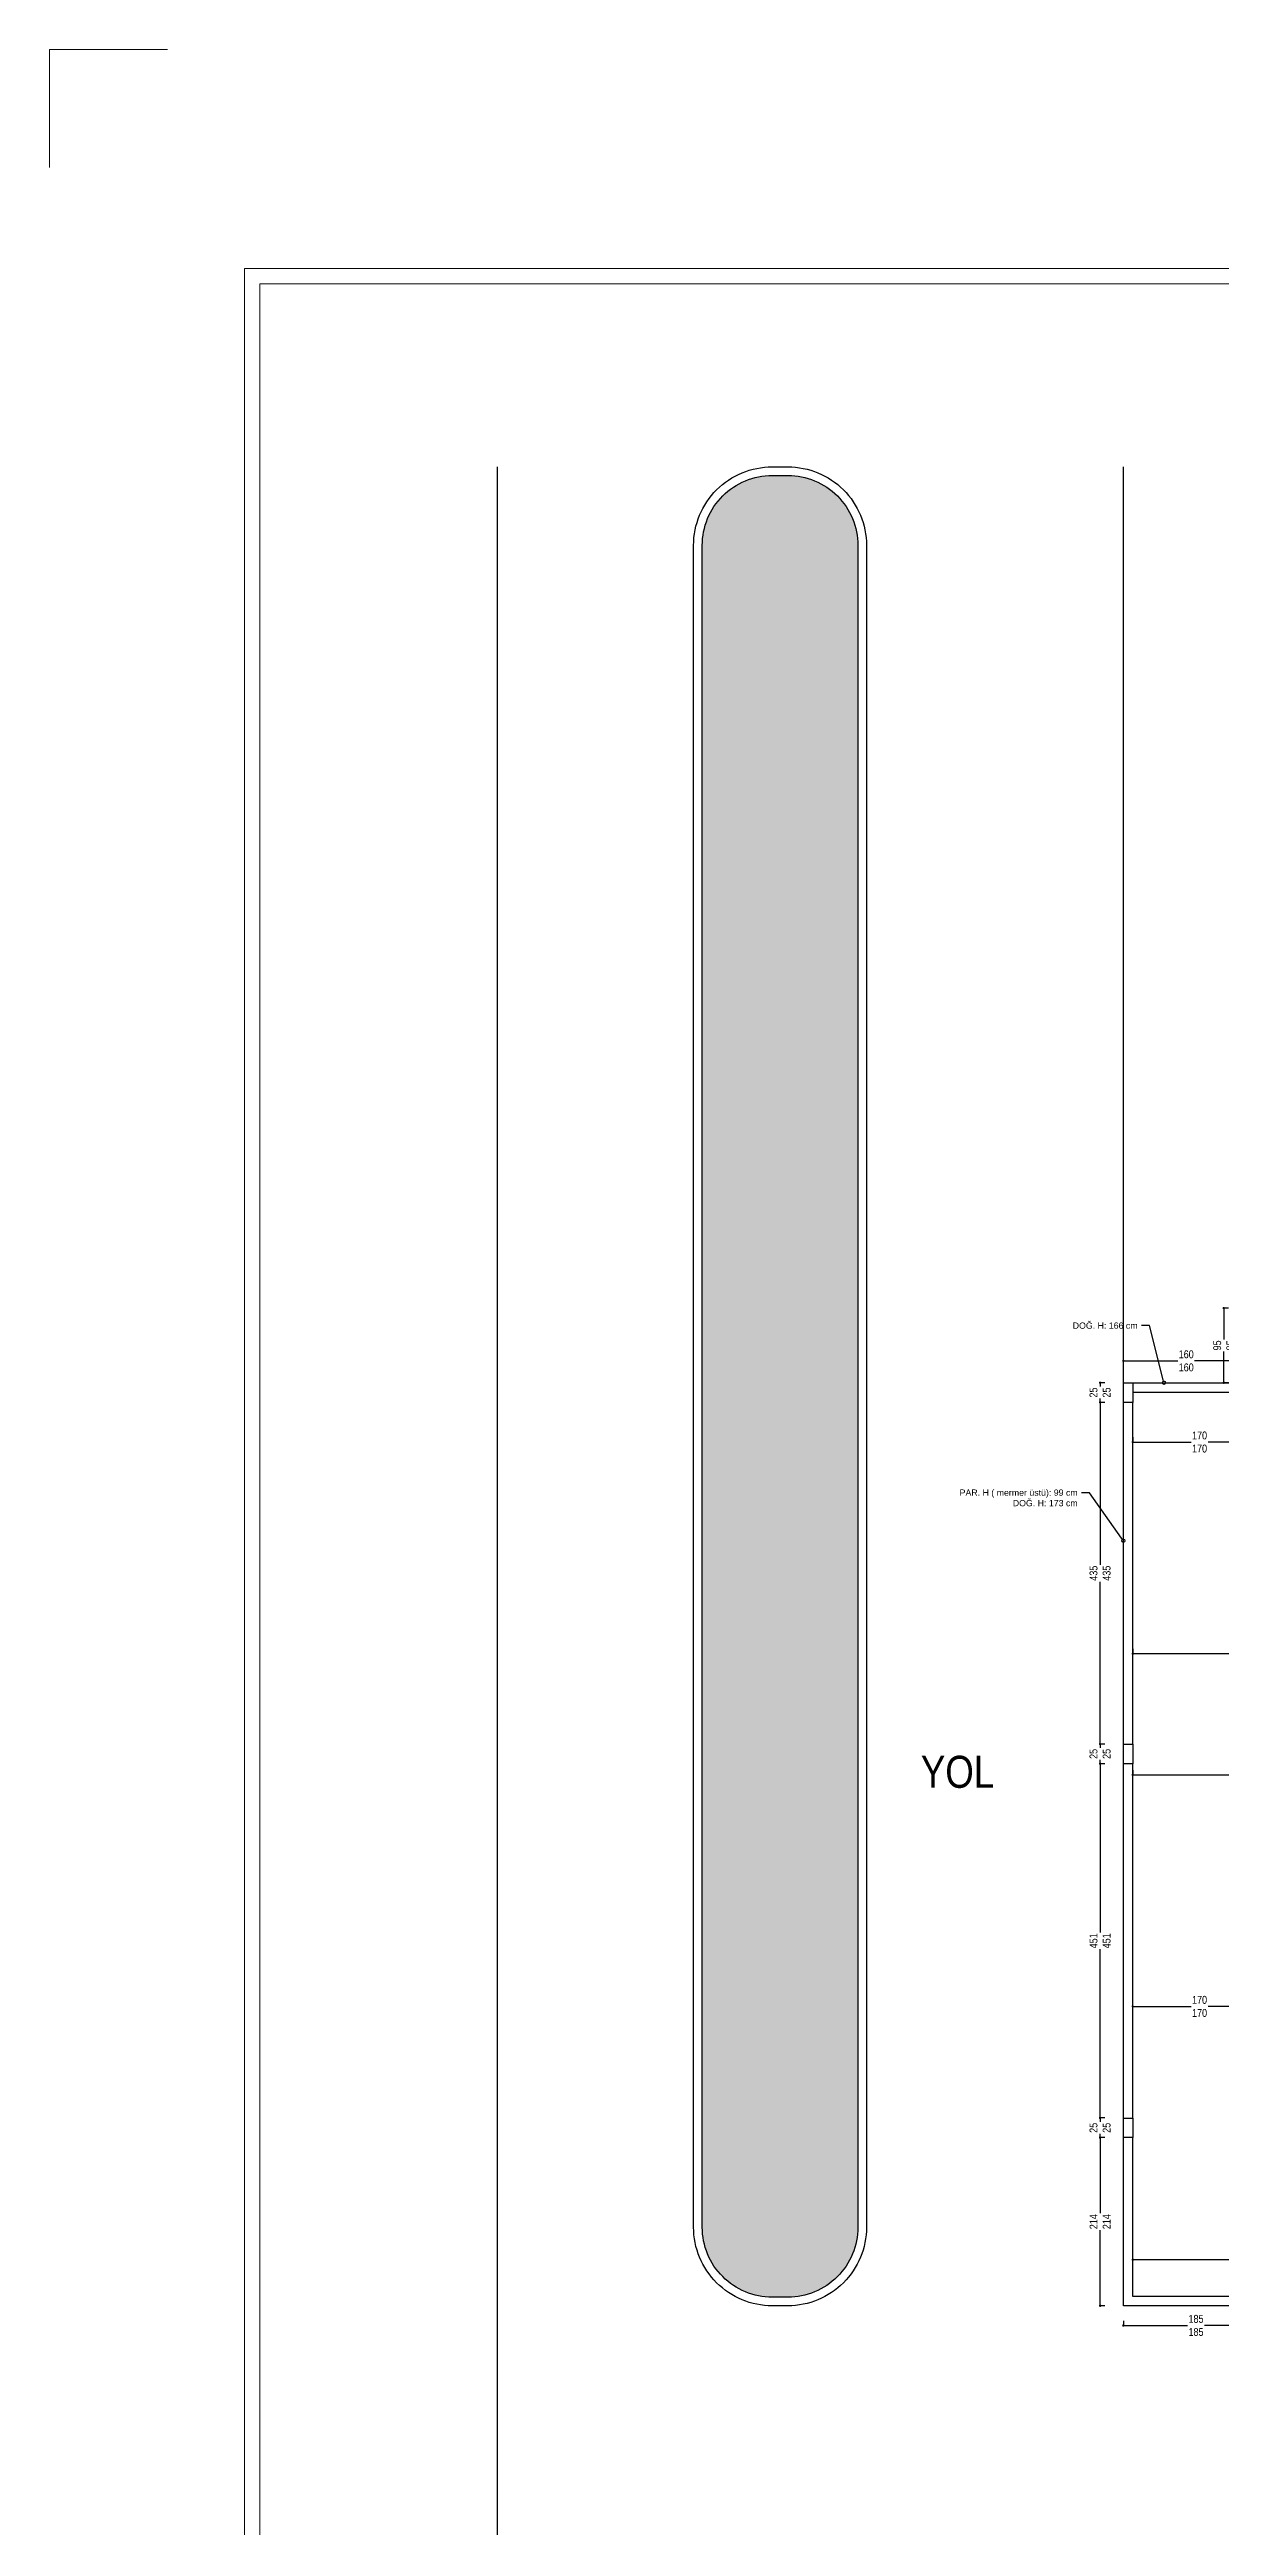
# Model space of a CAD drawing. Header units: millimetres. Extents: x 863 to 22635, y -482 to 12118.
# Drawn here: x 13905 to 15396, y 8965 to 12118 of the extents above; entities that cross this region are included whole.
import ezdxf
from ezdxf import colors
from ezdxf.entities.mleader import LeaderData, LeaderLine
from ezdxf.math import Vec2, Vec3

# ---------------------------------------------------------------- set-up
doc = ezdxf.new("R2010")
doc.units = ezdxf.units.MM
doc.header["$PDMODE"] = 35
for name, color, linetype in [('DIM_0G', 20, 'Continuous'), ('Existing COLUMN_0G', 63, 'Continuous'), ('Existing WALL_0G', 65, 'Continuous'), ('Existing WINDOWS_0G', 142, 'Continuous'), ('FLOOR_0G', 254, 'Continuous'), ('LAND_0G', 251, 'Continuous'), ('PLANT GRASS_0G', 63, 'Continuous')]:
    doc.layers.add(name, color=color, linetype=linetype)
doc.layers.add('TXT_0G', color=7, linetype='Continuous', lineweight=13)
doc.styles.add('0G_50', font='ARIALN.TTF', dxfattribs={"height": 50})
doc.styles.add('OZGU', font='ARIALN.TTF')
doc.styles.get("Standard").update_dxf_attribs({"font": 'arial.ttf'})
doc.dimstyles.new('0G_1_50_ORTA', dxfattribs={"dimtxt": 10, "dimasz": 3, "dimexe": 1, "dimexo": 4, "dimgap": 1, "dimtad": 0, "dimdec": 1, "dimzin": 9, "dimtxsty": 'OZGU', "dimblk": 'DOT', "dimcen": 2, "dimclrd": 256, "dimclre": 256, "dimclrt": 256, "dimadec": 1, "dimazin": 2, "dimtfac": 1, "dimtdec": 1, "dimtix": 1, "dimtmove": 2, "dimatfit": 3, "dimldrblk": 'ARCHTICK', "dimfxl": 6, "dimfxlon": 1, "dimtfill": 1, "dimarcsym": 0})

# ---------------------------------------------------------------- blocks, each defined once
blk = doc.blocks.new('ANTET-1-150-A3-DIKEY')
blk.add_lwpolyline([(0, 4100), (0, 4200), (100, 4200)])
for points in [[(165.3, 4014.3), (2761.6, 4014.3), (2761.6, 185.7), (165.3, 185.7)], [(178.5, 4001.1), (2748.5, 4001.1), (2748.5, 198.9), (178.5, 198.9)]]:
    blk.add_lwpolyline(points, close=True)
blk = doc.blocks.new('_Dot')
at = {"color": 0, "linetype": 'ByBlock', "lineweight": -2}
blk.add_line((-0.5, 0), (-1, 0), dxfattribs=at)
at = {"color": 0, "linetype": 'ByBlock', "const_width": 0.5}
blk.add_lwpolyline([(-0.25, 0, 1), (0.25, 0, 1)], format="xyb", close=True, dxfattribs=at)
blk = doc.blocks.new('*D700')
at = {"layer": 'Defpoints', "color": 0, "transparency": 16777216}
for p in [(15272, 9245.7), (15457, 9245.7), (15272, 9220.6)]:
    blk.add_point(p, dxfattribs=at)
at = {"layer": 'DIM_0G', "lineweight": -2, "transparency": 16777216}
for p, q in [((15272, 9226.6), (15272, 9219.6)), ((15275, 9220.6), (15354.8, 9220.6)), ((15454, 9220.6), (15374.2, 9220.6)), ((15457, 9226.6), (15457, 9219.6))]:
    blk.add_line(p, q, dxfattribs=at)
at = {"layer": 'DIM_0G', "lineweight": -2, "transparency": 16777216, "xscale": 3, "yscale": 3, "zscale": 3, "rotation": 180}
blk.add_blockref('_Dot', (15272, 9220.6), dxfattribs=at)
at = {"layer": 'DIM_0G', "lineweight": -2, "transparency": 16777216, "xscale": 3, "yscale": 3, "zscale": 3}
blk.add_blockref('_Dot', (15457, 9220.6), dxfattribs=at)
at = {"layer": 'DIM_0G', "transparency": 16777216, "insert": (15364.5, 9220.6), "char_height": 10, "attachment_point": 5, "style": 'OZGU', "bg_fill": 3, "box_fill_scale": 1.1, "bg_fill_color": 256, "bg_fill_true_color": 13158600, "bg_fill_transparency": 0}
blk.add_mtext('185\\P185', dxfattribs=at)
blk = doc.blocks.new('_ArchTick')
at = {"color": 0, "linetype": 'ByBlock', "const_width": 0.15}
blk.add_lwpolyline([(-0.5, -0.5), (0.5, 0.5)], dxfattribs=at)
blk = doc.blocks.new('*D701')
at = {"layer": 'Defpoints', "color": 0, "transparency": 16777216}
for p in [(15242.4, 9459.7), (15272, 9459.7), (15272, 9245.7)]:
    blk.add_point(p, dxfattribs=at)
at = {"layer": 'DIM_0G', "lineweight": -2, "transparency": 16777216}
for p, q in [((15248.4, 9459.7), (15241.4, 9459.7)), ((15242.4, 9456.7), (15242.4, 9362.8)), ((15242.4, 9248.7), (15242.4, 9342.6)), ((15248.4, 9245.7), (15241.4, 9245.7))]:
    blk.add_line(p, q, dxfattribs=at)
at = {"layer": 'DIM_0G', "lineweight": -2, "transparency": 16777216, "xscale": 3, "yscale": 3, "zscale": 3}
for p, rotation in [((15242.4, 9459.7), 90), ((15242.4, 9245.7), 270)]:
    blk.add_blockref('_Dot', p, dxfattribs=dict(at, rotation=rotation))
at = {"layer": 'DIM_0G', "transparency": 16777216, "insert": (15242.4, 9352.7), "char_height": 10, "attachment_point": 5, "rotation": 90, "style": 'OZGU', "bg_fill": 3, "box_fill_scale": 1.1, "bg_fill_color": 256, "bg_fill_true_color": 13158600, "bg_fill_transparency": 0}
blk.add_mtext('214\\P214', dxfattribs=at)
blk = doc.blocks.new('*D702')
at = {"layer": 'DIM_0G', "lineweight": -2, "transparency": 16777216}
for p, q in [((15248.4, 9484.7), (15241.4, 9484.7)), ((15248.4, 9459.7), (15241.4, 9459.7)), ((15242.4, 9481.7), (15242.4, 9479.1)), ((15242.4, 9462.7), (15242.4, 9465.2))]:
    blk.add_line(p, q, dxfattribs=at)
at = {"layer": 'DIM_0G', "lineweight": -2, "transparency": 16777216, "xscale": 3, "yscale": 3, "zscale": 3}
for p, rotation in [((15242.4, 9484.7), 90), ((15242.4, 9459.7), 270)]:
    blk.add_blockref('_Dot', p, dxfattribs=dict(at, rotation=rotation))
at = {"layer": 'DIM_0G', "transparency": 16777216, "insert": (15242.4, 9472.2), "char_height": 10, "attachment_point": 5, "rotation": 90, "style": 'OZGU', "bg_fill": 3, "box_fill_scale": 1.1, "bg_fill_color": 256, "bg_fill_true_color": 13158600, "bg_fill_transparency": 0}
blk.add_mtext('25\\P25', dxfattribs=at)
at = {"layer": 'Defpoints', "color": 0, "transparency": 16777216}
for p in [(15242.4, 9484.7), (15272, 9484.7), (15272, 9459.7)]:
    blk.add_point(p, dxfattribs=at)
blk = doc.blocks.new('*D703')
at = {"layer": 'Defpoints', "color": 0, "transparency": 16777216}
for p in [(15242.4, 9935.7), (15272, 9935.7), (15272, 9484.7)]:
    blk.add_point(p, dxfattribs=at)
at = {"layer": 'DIM_0G', "lineweight": -2, "transparency": 16777216}
for p, q in [((15248.4, 9935.7), (15241.4, 9935.7)), ((15242.4, 9932.7), (15242.4, 9719.6)), ((15242.4, 9487.7), (15242.4, 9700.7)), ((15248.4, 9484.7), (15241.4, 9484.7))]:
    blk.add_line(p, q, dxfattribs=at)
at = {"layer": 'DIM_0G', "lineweight": -2, "transparency": 16777216, "xscale": 3, "yscale": 3, "zscale": 3}
for p, rotation in [((15242.4, 9935.7), 90), ((15242.4, 9484.7), 270)]:
    blk.add_blockref('_Dot', p, dxfattribs=dict(at, rotation=rotation))
at = {"layer": 'DIM_0G', "transparency": 16777216, "insert": (15242.4, 9710.2), "char_height": 10, "attachment_point": 5, "rotation": 90, "style": 'OZGU', "bg_fill": 3, "box_fill_scale": 1.1, "bg_fill_color": 256, "bg_fill_true_color": 13158600, "bg_fill_transparency": 0}
blk.add_mtext('451\\P451', dxfattribs=at)
blk = doc.blocks.new('*D704')
at = {"layer": 'DIM_0G', "lineweight": -2, "transparency": 16777216}
for p, q in [((15248.4, 9960.7), (15241.4, 9960.7)), ((15248.4, 9935.7), (15241.4, 9935.7)), ((15242.4, 9957.7), (15242.4, 9955.1)), ((15242.4, 9938.7), (15242.4, 9941.2))]:
    blk.add_line(p, q, dxfattribs=at)
at = {"layer": 'DIM_0G', "lineweight": -2, "transparency": 16777216, "xscale": 3, "yscale": 3, "zscale": 3}
for p, rotation in [((15242.4, 9960.7), 90), ((15242.4, 9935.7), 270)]:
    blk.add_blockref('_Dot', p, dxfattribs=dict(at, rotation=rotation))
at = {"layer": 'DIM_0G', "transparency": 16777216, "insert": (15242.4, 9948.2), "char_height": 10, "attachment_point": 5, "rotation": 90, "style": 'OZGU', "bg_fill": 3, "box_fill_scale": 1.1, "bg_fill_color": 256, "bg_fill_true_color": 13158600, "bg_fill_transparency": 0}
blk.add_mtext('25\\P25', dxfattribs=at)
at = {"layer": 'Defpoints', "color": 0, "transparency": 16777216}
for p in [(15242.4, 9960.7), (15272, 9960.7), (15272, 9935.7)]:
    blk.add_point(p, dxfattribs=at)
blk = doc.blocks.new('*D705')
at = {"layer": 'Defpoints', "color": 0, "transparency": 16777216}
for p in [(15242.4, 10395.7), (15272, 10395.7), (15272, 9960.7)]:
    blk.add_point(p, dxfattribs=at)
at = {"layer": 'DIM_0G', "lineweight": -2, "transparency": 16777216}
for p, q in [((15248.4, 10395.7), (15241.4, 10395.7)), ((15242.4, 10392.7), (15242.4, 10188.4)), ((15242.4, 9963.7), (15242.4, 10167.9)), ((15248.4, 9960.7), (15241.4, 9960.7))]:
    blk.add_line(p, q, dxfattribs=at)
at = {"layer": 'DIM_0G', "lineweight": -2, "transparency": 16777216, "xscale": 3, "yscale": 3, "zscale": 3}
for p, rotation in [((15242.4, 10395.7), 90), ((15242.4, 9960.7), 270)]:
    blk.add_blockref('_Dot', p, dxfattribs=dict(at, rotation=rotation))
at = {"layer": 'DIM_0G', "transparency": 16777216, "insert": (15242.4, 10178.2), "char_height": 10, "attachment_point": 5, "rotation": 90, "style": 'OZGU', "bg_fill": 3, "box_fill_scale": 1.1, "bg_fill_color": 256, "bg_fill_true_color": 13158600, "bg_fill_transparency": 0}
blk.add_mtext('435\\P435', dxfattribs=at)
blk = doc.blocks.new('*D706')
at = {"layer": 'DIM_0G', "lineweight": -2, "transparency": 16777216}
for p, q in [((15248.4, 10420.7), (15241.4, 10420.7)), ((15242.4, 10417.7), (15242.4, 10415.1)), ((15248.4, 10395.7), (15241.4, 10395.7)), ((15242.4, 10398.7), (15242.4, 10401.2))]:
    blk.add_line(p, q, dxfattribs=at)
at = {"layer": 'DIM_0G', "lineweight": -2, "transparency": 16777216, "xscale": 3, "yscale": 3, "zscale": 3}
for p, rotation in [((15242.4, 10420.7), 90), ((15242.4, 10395.7), 270)]:
    blk.add_blockref('_Dot', p, dxfattribs=dict(at, rotation=rotation))
at = {"layer": 'DIM_0G', "transparency": 16777216, "insert": (15242.4, 10408.2), "char_height": 10, "attachment_point": 5, "rotation": 90, "style": 'OZGU', "bg_fill": 3, "box_fill_scale": 1.1, "bg_fill_color": 256, "bg_fill_true_color": 13158600, "bg_fill_transparency": 0}
blk.add_mtext('25\\P25', dxfattribs=at)
at = {"layer": 'Defpoints', "color": 0, "transparency": 16777216}
for p in [(15242.4, 10420.7), (15272, 10420.7), (15272, 10395.7)]:
    blk.add_point(p, dxfattribs=at)
blk = doc.blocks.new('*D707')
at = {"layer": 'Defpoints', "color": 0, "transparency": 16777216}
for p in [(15432, 10448.5), (15272, 10420.7), (15432, 10420.7)]:
    blk.add_point(p, dxfattribs=at)
at = {"layer": 'DIM_0G', "lineweight": -2, "transparency": 16777216}
for p, q in [((15272, 10442.5), (15272, 10449.5)), ((15275, 10448.5), (15342.4, 10448.5)), ((15429, 10448.5), (15361.7, 10448.5)), ((15432, 10442.5), (15432, 10449.5))]:
    blk.add_line(p, q, dxfattribs=at)
at = {"layer": 'DIM_0G', "lineweight": -2, "transparency": 16777216, "xscale": 3, "yscale": 3, "zscale": 3, "rotation": 180}
blk.add_blockref('_Dot', (15272, 10448.5), dxfattribs=at)
at = {"layer": 'DIM_0G', "lineweight": -2, "transparency": 16777216, "xscale": 3, "yscale": 3, "zscale": 3}
blk.add_blockref('_Dot', (15432, 10448.5), dxfattribs=at)
at = {"layer": 'DIM_0G', "transparency": 16777216, "insert": (15352, 10448.5), "char_height": 10, "attachment_point": 5, "style": 'OZGU', "bg_fill": 3, "box_fill_scale": 1.1, "bg_fill_color": 256, "bg_fill_true_color": 13158600, "bg_fill_transparency": 0}
blk.add_mtext('160\\P160', dxfattribs=at)
blk = doc.blocks.new('*D708')
at = {"layer": 'Defpoints', "color": 0, "transparency": 16777216}
for p in [(15399.8, 10515.7), (15432, 10515.7), (15432, 10420.7)]:
    blk.add_point(p, dxfattribs=at)
at = {"layer": 'DIM_0G', "lineweight": -2, "transparency": 16777216}
for p, q in [((15405.8, 10515.7), (15398.8, 10515.7)), ((15399.8, 10512.7), (15399.8, 10475.1)), ((15399.8, 10423.7), (15399.8, 10461.3)), ((15405.8, 10420.7), (15398.8, 10420.7))]:
    blk.add_line(p, q, dxfattribs=at)
at = {"layer": 'DIM_0G', "lineweight": -2, "transparency": 16777216, "xscale": 3, "yscale": 3, "zscale": 3}
for p, rotation in [((15399.8, 10515.7), 90), ((15399.8, 10420.7), 270)]:
    blk.add_blockref('_Dot', p, dxfattribs=dict(at, rotation=rotation))
at = {"layer": 'DIM_0G', "transparency": 16777216, "insert": (15399.8, 10468.2), "char_height": 10, "attachment_point": 5, "rotation": 90, "style": 'OZGU', "bg_fill": 3, "box_fill_scale": 1.1, "bg_fill_color": 256, "bg_fill_true_color": 13158600, "bg_fill_transparency": 0}
blk.add_mtext('95\\P95', dxfattribs=at)
blk = doc.blocks.new('_DotBlank')
at = {"color": 0, "linetype": 'ByBlock', "lineweight": -2}
blk.add_line((-0.5, 0), (-1, 0), dxfattribs=at)
blk.add_circle((0, 0), 0.5, dxfattribs=at)
blk = doc.blocks.new('*D764')
at = {"layer": 'Defpoints', "color": 0, "transparency": 16777216}
for p in [(15284, 9935.7), (16935, 9935.7), (16935, 9921.5)]:
    blk.add_point(p, dxfattribs=at)
at = {"layer": 'DIM_0G', "lineweight": -2, "transparency": 16777216}
for p, q in [((15284, 9927.5), (15284, 9920.5)), ((15287, 9921.5), (16097.5, 9921.5)), ((16932, 9921.5), (16121.6, 9921.5)), ((16935, 9927.5), (16935, 9920.5))]:
    blk.add_line(p, q, dxfattribs=at)
at = {"layer": 'DIM_0G', "lineweight": -2, "transparency": 16777216, "xscale": 3, "yscale": 3, "zscale": 3, "rotation": 180}
blk.add_blockref('_Dot', (15284, 9921.5), dxfattribs=at)
at = {"layer": 'DIM_0G', "lineweight": -2, "transparency": 16777216, "xscale": 3, "yscale": 3, "zscale": 3}
blk.add_blockref('_Dot', (16935, 9921.5), dxfattribs=at)
at = {"layer": 'DIM_0G', "transparency": 16777216, "insert": (16109.5, 9921.5), "char_height": 10, "attachment_point": 5, "style": 'OZGU', "bg_fill": 3, "box_fill_scale": 1.1, "bg_fill_color": 256, "bg_fill_true_color": 13158600, "bg_fill_transparency": 0}
blk.add_mtext('1651\\P1651', dxfattribs=at)
blk = doc.blocks.new('*D776')
at = {"layer": 'Defpoints', "color": 0, "transparency": 16777216}
for p in [(15284, 10395.7), (15284, 10345.2), (15454, 10371.7)]:
    blk.add_point(p, dxfattribs=at)
at = {"layer": 'DIM_0G', "lineweight": -2, "transparency": 16777216}
for p, q in [((15284, 10351.2), (15284, 10344.2)), ((15287, 10345.2), (15359.4, 10345.2)), ((15451, 10345.2), (15378.7, 10345.2)), ((15454, 10351.2), (15454, 10344.2))]:
    blk.add_line(p, q, dxfattribs=at)
at = {"layer": 'DIM_0G', "lineweight": -2, "transparency": 16777216, "xscale": 3, "yscale": 3, "zscale": 3, "rotation": 180}
blk.add_blockref('_Dot', (15284, 10345.2), dxfattribs=at)
at = {"layer": 'DIM_0G', "lineweight": -2, "transparency": 16777216, "xscale": 3, "yscale": 3, "zscale": 3}
blk.add_blockref('_Dot', (15454, 10345.2), dxfattribs=at)
at = {"layer": 'DIM_0G', "transparency": 16777216, "insert": (15369, 10345.2), "char_height": 10, "attachment_point": 5, "style": 'OZGU', "bg_fill": 3, "box_fill_scale": 1.1, "bg_fill_color": 256, "bg_fill_true_color": 13158600, "bg_fill_transparency": 0}
blk.add_mtext('170\\P170', dxfattribs=at)
blk = doc.blocks.new('*D778')
at = {"layer": 'Defpoints', "color": 0, "transparency": 16777216}
for p in [(15284, 9626.7), (15284, 9605.7), (15454, 9601.7)]:
    blk.add_point(p, dxfattribs=at)
at = {"layer": 'DIM_0G', "lineweight": -2, "transparency": 16777216}
for p, q in [((15284, 9620.7), (15284, 9627.7)), ((15287, 9626.7), (15359.4, 9626.7)), ((15451, 9626.7), (15378.7, 9626.7)), ((15454, 9620.7), (15454, 9627.7))]:
    blk.add_line(p, q, dxfattribs=at)
at = {"layer": 'DIM_0G', "lineweight": -2, "transparency": 16777216, "xscale": 3, "yscale": 3, "zscale": 3, "rotation": 180}
blk.add_blockref('_Dot', (15284, 9626.7), dxfattribs=at)
at = {"layer": 'DIM_0G', "lineweight": -2, "transparency": 16777216, "xscale": 3, "yscale": 3, "zscale": 3}
blk.add_blockref('_Dot', (15454, 9626.7), dxfattribs=at)
at = {"layer": 'DIM_0G', "transparency": 16777216, "insert": (15369, 9626.7), "char_height": 10, "attachment_point": 5, "style": 'OZGU', "bg_fill": 3, "box_fill_scale": 1.1, "bg_fill_color": 256, "bg_fill_true_color": 13158600, "bg_fill_transparency": 0}
blk.add_mtext('170\\P170', dxfattribs=at)
blk = doc.blocks.new('*D785')
at = {"layer": 'Defpoints', "color": 0, "transparency": 16777216}
for p in [(15284, 10097.7), (16155, 10094.7), (15284, 10075.8)]:
    blk.add_point(p, dxfattribs=at)
at = {"layer": 'DIM_0G', "lineweight": -2, "transparency": 16777216}
for p, q in [((15284, 10081.8), (15284, 10074.8)), ((15287, 10075.8), (15709.5, 10075.8)), ((16152, 10075.8), (15729.6, 10075.8)), ((16155, 10081.8), (16155, 10074.8))]:
    blk.add_line(p, q, dxfattribs=at)
at = {"layer": 'DIM_0G', "lineweight": -2, "transparency": 16777216, "xscale": 3, "yscale": 3, "zscale": 3, "rotation": 180}
blk.add_blockref('_Dot', (15284, 10075.8), dxfattribs=at)
at = {"layer": 'DIM_0G', "lineweight": -2, "transparency": 16777216, "xscale": 3, "yscale": 3, "zscale": 3}
blk.add_blockref('_Dot', (16155, 10075.8), dxfattribs=at)
at = {"layer": 'DIM_0G', "transparency": 16777216, "insert": (15719.5, 10075.8), "char_height": 10, "attachment_point": 5, "style": 'OZGU', "bg_fill": 3, "box_fill_scale": 1.1, "bg_fill_color": 256, "bg_fill_true_color": 13158600, "bg_fill_transparency": 0}
blk.add_mtext('871\\P{\\C2;873}', dxfattribs=at)
blk = doc.blocks.new('*D794')
at = {"layer": 'Defpoints', "color": 0, "transparency": 16777216}
for p in [(16435, 9304.4), (15284, 9257.7), (16435, 9257.7)]:
    blk.add_point(p, dxfattribs=at)
at = {"layer": 'DIM_0G', "lineweight": -2, "transparency": 16777216}
for p, q in [((15284, 9298.4), (15284, 9305.4)), ((15287, 9304.4), (15846.7, 9304.4)), ((16432, 9304.4), (15872.4, 9304.4)), ((16435, 9298.4), (16435, 9305.4))]:
    blk.add_line(p, q, dxfattribs=at)
at = {"layer": 'DIM_0G', "lineweight": -2, "transparency": 16777216, "xscale": 3, "yscale": 3, "zscale": 3, "rotation": 180}
blk.add_blockref('_Dot', (15284, 9304.4), dxfattribs=at)
at = {"layer": 'DIM_0G', "lineweight": -2, "transparency": 16777216, "xscale": 3, "yscale": 3, "zscale": 3}
blk.add_blockref('_Dot', (16435, 9304.4), dxfattribs=at)
at = {"layer": 'DIM_0G', "transparency": 16777216, "insert": (15859.5, 9304.4), "char_height": 10, "attachment_point": 5, "style": 'OZGU', "bg_fill": 3, "box_fill_scale": 1.1, "bg_fill_color": 256, "bg_fill_true_color": 13158600, "bg_fill_transparency": 0}
blk.add_mtext('1151\\P{\\C2;1150}', dxfattribs=at)

msp = doc.modelspace()

# ---------------------------------------------------------------- hatches: boundary and pattern name
at = {"layer": 'PLANT GRASS_0G'}
h = msp.add_hatch(dxfattribs=at)
h.set_pattern_fill('GOST_GLASS', color=256, scale=3, angle=45)
h.set_pattern_definition([(90, (156564.517, 1761.177), (18, 18), [15, -21]), (90, (156569.017, 1765.677), (18, 18), [6, -30]), (90, (156560.017, 1765.677), (18, 18), [6, -30])])
edge = h.paths.add_edge_path()
edge.add_line((14934.04, 11486.66), (14934.04, 9345.66))
edge.add_arc((14845.04, 9345.66), 89, 270, 360, ccw=False)
edge.add_line((14845.04, 9256.66), (14825.04, 9256.66))
edge.add_arc((14825.04, 9345.66), 89, 180, 270, ccw=False)
edge.add_line((14736.04, 9345.66), (14736.04, 11486.66))
edge.add_arc((14825.04, 11486.66), 89, 90, 180, ccw=False)
edge.add_line((14825.04, 11575.66), (14845.04, 11575.66))
edge.add_arc((14845.04, 11486.66), 89, 0, 90, ccw=False)

# ---------------------------------------------------------------- linework, layer by layer
at = {"layer": 'Existing COLUMN_0G'}
msp.add_lwpolyline([(15284.04, 10395.66), (15272.04, 10395.66), (15272.04, 10420.66), (15284.04, 10420.66)], close=True, dxfattribs=at)
at = {"layer": 'Existing WALL_0G'}
for points in [[(15284.04, 9935.66), (15272.04, 9935.66), (15272.04, 9960.66), (15284.04, 9960.66)], [(15284.04, 9459.66), (15272.04, 9459.66), (15272.04, 9484.66), (15284.04, 9484.66)]]:
    msp.add_lwpolyline(points, close=True, dxfattribs=at)
at = {"layer": 'Existing WINDOWS_0G'}
for points in [[(15284.04, 10420.66), (15432.04, 10420.66)], [(15284.04, 10408.66), (15432.04, 10408.66)], [(15272.04, 9960.66), (15272.04, 10395.66)], [(15284.04, 9960.66), (15284.04, 10395.66)], [(15272.04, 9484.66), (15272.04, 9935.66)], [(15284.04, 9484.66), (15284.04, 9935.66)], [(15457.04, 9245.66), (15272.04, 9245.66), (15272.04, 9459.66)], [(15457.04, 9257.66), (15284.04, 9257.66), (15284.04, 9459.66)]]:
    msp.add_lwpolyline(points, dxfattribs=at)
at = {"layer": 'LAND_0G'}
msp.add_lwpolyline([(14475.04, 11586.66), (14475.04, 7141.07)], dxfattribs=at)
for points in [[(14945.04, 11486.66), (14945.04, 9345.66, -0.4142136), (14845.04, 9245.66), (14825.04, 9245.66, -0.4142136), (14725.04, 9345.66), (14725.04, 11486.66, -0.4142136), (14825.04, 11586.66), (14845.04, 11586.66, -0.4142136)], [(14934.04, 11486.66), (14934.04, 9345.66, -0.4142136), (14845.04, 9256.66), (14825.04, 9256.66, -0.4142136), (14736.04, 9345.66), (14736.04, 11486.66, -0.4142136), (14825.04, 11575.66), (14845.04, 11575.66, -0.4142136)]]:
    msp.add_lwpolyline(points, format="xyb", close=True, dxfattribs=at)

# ---------------------------------------------------------------- block references
at = {"layer": 'TXT_0G', "xscale": 1.5, "yscale": 1.5, "zscale": 1.5}
msp.add_blockref('ANTET-1-150-A3-DIKEY', (13905.29, 5817.88), dxfattribs=at)

# ---------------------------------------------------------------- texts
at = {"layer": 'TXT_0G', "insert": (15014.24, 9945.78), "char_height": 40.744, "attachment_point": 1, "style": '0G_50'}
msp.add_mtext_dynamic_manual_height_columns('YOL', width=190.7208, gutter_width=250, heights=[0], dxfattribs=at)

# ---------------------------------------------------------------- next in the draw order: dimensions: what is measured, and where the dimension line sits
at = {"layer": 'DIM_0G'}
dim = msp.add_linear_dim(base=(15272.04, 9220.62), p1=(15457.04, 9245.66), p2=(15272.04, 9245.66), text='<>\\P185', dimstyle='0G_1_50_ORTA', dxfattribs=at)
dim.commit()
dim.dimension.update_dxf_attribs({"geometry": '*D700', "text_midpoint": (15364.54, 9220.62)})

# ---------------------------------------------------------------- next in the draw order: dimensions: what is measured, and where the dimension line sits
dim = msp.add_linear_dim(base=(15242.39, 9459.66), p1=(15272.04, 9245.66), p2=(15272.04, 9459.66), angle=90, text='<>\\P214', dimstyle='0G_1_50_ORTA', dxfattribs=at)
dim.commit()
dim.dimension.update_dxf_attribs({"geometry": '*D701', "text_midpoint": (15242.39, 9352.66)})

# ---------------------------------------------------------------- next in the draw order: dimensions: what is measured, and where the dimension line sits
dim = msp.add_linear_dim(base=(15242.39, 9484.66), p1=(15272.04, 9459.66), p2=(15272.04, 9484.66), angle=90, text='<>\\P25', dimstyle='0G_1_50_ORTA', dxfattribs=at)
dim.commit()
dim.dimension.update_dxf_attribs({"geometry": '*D702', "text_midpoint": (15242.39, 9472.16)})
dim = msp.add_linear_dim(base=(16435.04, 9304.43), p1=(15284.04, 9257.66), p2=(16435.04, 9257.66), text='<>\\P{\\C2;1150}', dimstyle='0G_1_50_ORTA', dxfattribs=at)
dim.commit()
dim.dimension.update_dxf_attribs({"geometry": '*D794', "text_midpoint": (15859.54, 9304.43)})

# ---------------------------------------------------------------- next in the draw order: dimensions: what is measured, and where the dimension line sits
dim = msp.add_linear_dim(base=(15242.39, 9935.66), p1=(15272.04, 9484.66), p2=(15272.04, 9935.66), angle=90, text='<>\\P451', dimstyle='0G_1_50_ORTA', dxfattribs=at)
dim.commit()
dim.dimension.update_dxf_attribs({"geometry": '*D703', "text_midpoint": (15242.39, 9710.16)})

# ---------------------------------------------------------------- next in the draw order: dimensions: what is measured, and where the dimension line sits
dim = msp.add_linear_dim(base=(15242.39, 9960.66), p1=(15272.04, 9935.66), p2=(15272.04, 9960.66), angle=90, text='<>\\P25', dimstyle='0G_1_50_ORTA', dxfattribs=at)
dim.commit()
dim.dimension.update_dxf_attribs({"geometry": '*D704', "text_midpoint": (15242.39, 9948.16)})
dim = msp.add_linear_dim(base=(15284.04, 9626.66), p1=(15454.04, 9601.66), p2=(15284.04, 9605.66), text='<>\\P170', dimstyle='0G_1_50_ORTA', dxfattribs=at)
dim.commit()
dim.dimension.update_dxf_attribs({"geometry": '*D778', "text_midpoint": (15369.04, 9626.66)})

# ---------------------------------------------------------------- next in the draw order: dimensions: what is measured, and where the dimension line sits
dim = msp.add_linear_dim(base=(15242.39, 10395.66), p1=(15272.04, 9960.66), p2=(15272.04, 10395.66), angle=90, text='<>\\P435', dimstyle='0G_1_50_ORTA', dxfattribs=at)
dim.commit()
dim.dimension.update_dxf_attribs({"geometry": '*D705', "text_midpoint": (15242.39, 10178.16)})
dim = msp.add_linear_dim(base=(16935.04, 9921.49), p1=(15284.04, 9935.66), p2=(16935.04, 9935.66), text='<>\\P1651', dimstyle='0G_1_50_ORTA', dxfattribs=at)
dim.commit()
dim.dimension.update_dxf_attribs({"geometry": '*D764', "text_midpoint": (16109.54, 9921.49)})

# ---------------------------------------------------------------- next in the draw order: dimensions: what is measured, and where the dimension line sits
dim = msp.add_linear_dim(base=(15242.39, 10420.66), p1=(15272.04, 10395.66), p2=(15272.04, 10420.66), angle=90, text='<>\\P25', dimstyle='0G_1_50_ORTA', dxfattribs=at)
dim.commit()
dim.dimension.update_dxf_attribs({"geometry": '*D706', "text_midpoint": (15242.39, 10408.16)})
dim = msp.add_linear_dim(base=(15284.04, 10075.83), p1=(16155.04, 10094.66), p2=(15284.04, 10097.66), text='<>\\P{\\C2;873}', dimstyle='0G_1_50_ORTA', dxfattribs=at)
dim.commit()
dim.dimension.update_dxf_attribs({"geometry": '*D785', "text_midpoint": (15719.54, 10075.83)})

# ---------------------------------------------------------------- next in the draw order: leaders
ml = msp.add_multileader_mtext('Standard', dxfattribs=at)
ml.set_content('PAR. H ( mermer üstü): 99 cm\\PDOĞ. H: 173 cm', color=256)
ml.set_leader_properties()
ml.set_arrow_properties(name='DOTBLANK')
ml.build(insert=Vec2(0, 0))
ml.multileader.update_dxf_attribs({"dogleg_length": 10})
ctx = ml.context
ctx.base_point, ctx.char_height, ctx.landing_gap_size, ctx.plane_origin = Vec3(15060.17, 10280.73), 8, 5, Vec3(15273.54, 10219.51)
ctx.text_align_type = 2
notes = []
notes.append((ctx, [(0, (1, 1, 0), (15228.87, 10280.73), (-1, 0), 10, [(0, [(15272.04, 10219.51)], 0, [])])]))
ctx.mtext.insert, ctx.mtext.alignment, ctx.mtext.flow_direction = Vec3(15213.87, 10284.81), 3, 5
for ctx, leaders in notes:
    for number, flags, end, landing, length, lines in leaders:
        leader = LeaderData()
        leader.index, (leader.has_last_leader_line, leader.has_dogleg_vector, leader.attachment_direction) = number, flags
        leader.last_leader_point, leader.dogleg_vector, leader.dogleg_length = Vec3(end), Vec3(landing), length
        for number, points, colour, breaks in lines:
            line = LeaderLine()
            line.index, line.vertices, line.color, line.breaks = number, Vec3.list(points), colors.encode_raw_color(colour), breaks
            leader.lines.append(line)
        ctx.leaders.append(leader)

# ---------------------------------------------------------------- next in the draw order: dimensions: what is measured, and where the dimension line sits
for base, p1, p2, text, picture, middle in [((15432.04, 10448.49), (15272.04, 10420.66), (15432.04, 10420.66), '<>\\P160', '*D707', (15352.04, 10448.49)), ((15284.04, 10345.22), (15454.04, 10371.66), (15284.04, 10395.66), '<>\\P170', '*D776', (15369.04, 10345.22))]:
    dim = msp.add_linear_dim(base=base, p1=p1, p2=p2, text=text, dimstyle='0G_1_50_ORTA', dxfattribs=at)
    dim.commit()
    dim.dimension.update_dxf_attribs({"geometry": picture, "text_midpoint": middle})

# ---------------------------------------------------------------- next in the draw order: linework, layer by layer
at = {"layer": 'FLOOR_0G'}
msp.add_lwpolyline([(15272.04, 10420.66), (15272.04, 11586.66)], dxfattribs=at)

# ---------------------------------------------------------------- next in the draw order: dimensions: what is measured, and where the dimension line sits
at = {"layer": 'DIM_0G'}
dim = msp.add_linear_dim(base=(15399.77, 10515.66), p1=(15432.04, 10420.66), p2=(15432.04, 10515.66), angle=90, text='<>\\P95', dimstyle='0G_1_50_ORTA', dxfattribs=at)
dim.commit()
dim.dimension.update_dxf_attribs({"geometry": '*D708', "text_midpoint": (15399.77, 10468.16)})

# ---------------------------------------------------------------- next in the draw order: leaders
ml = msp.add_multileader_mtext('Standard', dxfattribs=at)
ml.set_content('DOĞ. H: 166 cm', color=256)
ml.set_leader_properties()
ml.set_arrow_properties(name='DOTBLANK')
ml.build(insert=Vec2(0, 0))
ml.multileader.update_dxf_attribs({"dogleg_length": 10})
ctx = ml.context
ctx.base_point, ctx.char_height, ctx.landing_gap_size, ctx.plane_origin = Vec3(15204.15, 10493.36), 8, 5, Vec3(15325.32, 10420.66)
ctx.text_align_type = 2
notes = []
notes.append((ctx, [(0, (1, 1, 0), (15305.16, 10493.36), (-1, 0), 10, [(0, [(15323.82, 10420.66)], 0, [])])]))
ctx.mtext.insert, ctx.mtext.alignment, ctx.mtext.flow_direction = Vec3(15290.16, 10497.42), 3, 5
for ctx, leaders in notes:
    for number, flags, end, landing, length, lines in leaders:
        leader = LeaderData()
        leader.index, (leader.has_last_leader_line, leader.has_dogleg_vector, leader.attachment_direction) = number, flags
        leader.last_leader_point, leader.dogleg_vector, leader.dogleg_length = Vec3(end), Vec3(landing), length
        for number, points, colour, breaks in lines:
            line = LeaderLine()
            line.index, line.vertices, line.color, line.breaks = number, Vec3.list(points), colors.encode_raw_color(colour), breaks
            leader.lines.append(line)
        ctx.leaders.append(leader)

doc.saveas('drawing.dxf')
